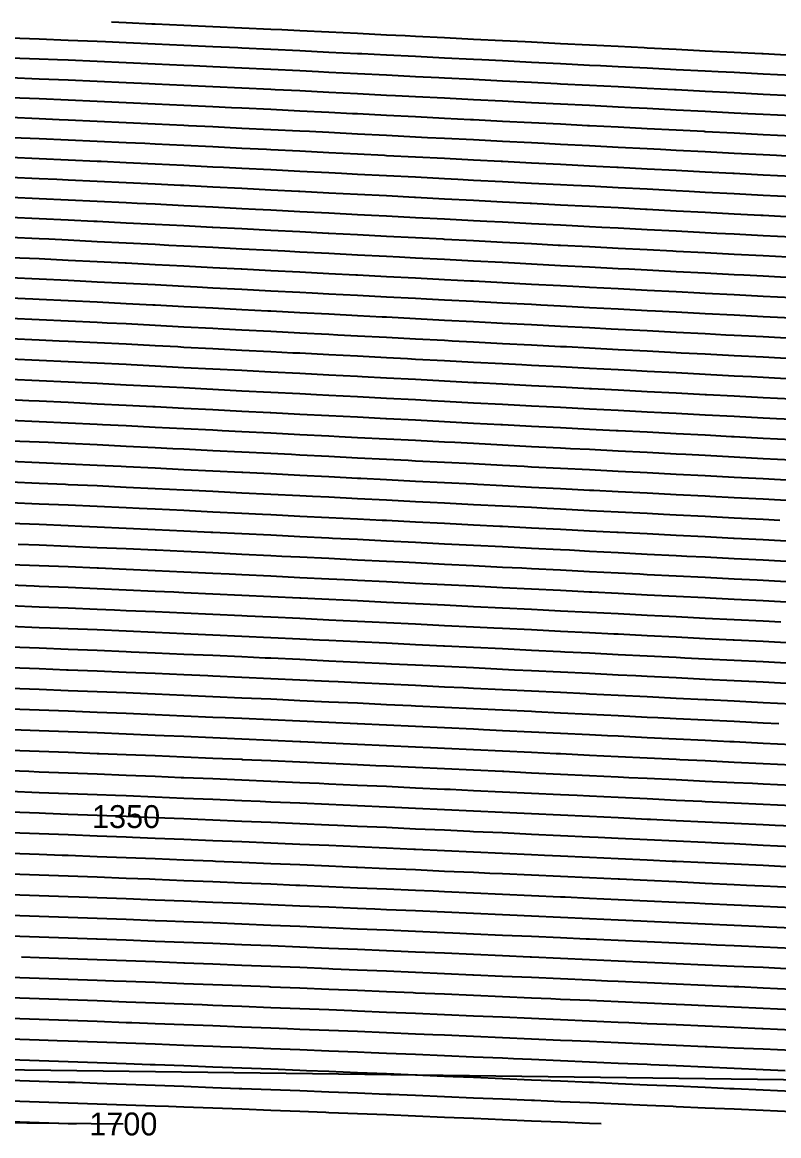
# Model space of a CAD drawing. Header units: metres. Extents: x 228 to 3387, y 31 to 162.
# Drawn here: x 1560.4 to 1643, y 31.4 to 153 of the extents above; entities that cross this region are included whole.
import ezdxf
from ezdxf.enums import TextEntityAlignment as Align

# ---------------------------------------------------------------- set-up
doc = ezdxf.new("R2010")
doc.units = ezdxf.units.M
for name, color, linetype in [('Vs_1000', 7, 'Continuous'), ('Vs_1025', 7, 'Continuous'), ('Vs_1050', 7, 'Continuous'), ('Vs_1075', 7, 'Continuous'), ('Vs_1100', 7, 'Continuous'), ('Vs_1125', 7, 'Continuous'), ('Vs_1150', 7, 'Continuous'), ('Vs_1175', 7, 'Continuous'), ('Vs_1200', 7, 'Continuous'), ('Vs_1225', 7, 'Continuous'), ('Vs_1250', 7, 'Continuous'), ('Vs_1275', 7, 'Continuous'), ('Vs_1300', 7, 'Continuous'), ('Vs_1325', 7, 'Continuous'), ('Vs_1350', 7, 'Continuous'), ('Vs_1375', 7, 'Continuous'), ('Vs_1400', 7, 'Continuous'), ('Vs_1425', 7, 'Continuous'), ('Vs_1450', 7, 'Continuous'), ('Vs_1475', 7, 'Continuous'), ('Vs_1500', 7, 'Continuous'), ('Vs_1525', 7, 'Continuous'), ('Vs_1550', 7, 'Continuous'), ('Vs_1575', 7, 'Continuous'), ('Vs_1600', 7, 'Continuous'), ('Vs_1625', 7, 'Continuous'), ('Vs_1650', 7, 'Continuous'), ('Vs_1675', 7, 'Continuous'), ('Vs_1700', 7, 'Continuous'), ('Vs_1725', 7, 'Continuous'), ('Vs_375', 7, 'Continuous'), ('Vs_400', 7, 'Continuous'), ('Vs_425', 7, 'Continuous'), ('Vs_450', 7, 'Continuous'), ('Vs_475', 7, 'Continuous'), ('Vs_500', 7, 'Continuous'), ('Vs_525', 7, 'Continuous'), ('Vs_550', 7, 'Continuous'), ('Vs_575', 7, 'Continuous'), ('Vs_600', 7, 'Continuous'), ('Vs_625', 7, 'Continuous'), ('Vs_650', 7, 'Continuous'), ('Vs_675', 7, 'Continuous'), ('Vs_700', 7, 'Continuous'), ('Vs_725', 7, 'Continuous'), ('Vs_750', 7, 'Continuous'), ('Vs_775', 7, 'Continuous'), ('Vs_800', 7, 'Continuous'), ('Vs_825', 7, 'Continuous'), ('Vs_850', 7, 'Continuous'), ('Vs_875', 7, 'Continuous'), ('Vs_900', 7, 'Continuous'), ('Vs_925', 7, 'Continuous'), ('Vs_950', 7, 'Continuous'), ('Vs_975', 7, 'Continuous')]:
    doc.layers.add(name, color=color, linetype=linetype)

msp = doc.modelspace()

# ---------------------------------------------------------------- linework, layer by layer
at = {"layer": 'Vs_1000'}
msp.add_lwpolyline([(1644.47, 94.13), (1641.31, 94.29), (1638.15, 94.45), (1634.98, 94.61), (1633, 94.71), (1631.82, 94.77), (1628.66, 94.93), (1625.5, 95.1), (1622.34, 95.26), (1620.18, 95.37), (1619.18, 95.42), (1616.01, 95.58), (1612.85, 95.74), (1609.69, 95.9), (1607.31, 96.02), (1606.53, 96.06), (1603.37, 96.22), (1600.2, 96.38), (1597.04, 96.54), (1594.31, 96.67), (1593.88, 96.69), (1590.72, 96.85), (1587.56, 97.01), (1584.4, 97.16), (1581.23, 97.32), (1581.01, 97.33), (1578.07, 97.47), (1574.91, 97.62), (1571.75, 97.76), (1568.59, 97.91), (1566.93, 97.98), (1565.43, 98.05), (1562.26, 98.18), (1559.1, 98.31)], dxfattribs=at)
at = {"layer": 'Vs_1025'}
msp.add_lwpolyline([(1644.47, 91.91), (1641.31, 92.07), (1640.68, 92.1), (1638.15, 92.23), (1634.98, 92.39), (1631.82, 92.55), (1628.66, 92.71), (1627.84, 92.75), (1625.5, 92.87), (1622.34, 93.03), (1619.18, 93.19), (1616.01, 93.35), (1614.95, 93.41), (1612.85, 93.51), (1609.69, 93.67), (1606.53, 93.83), (1603.37, 93.99), (1601.96, 94.06), (1600.2, 94.15), (1597.04, 94.31), (1593.88, 94.46), (1590.72, 94.62), (1588.76, 94.71), (1587.56, 94.77), (1584.4, 94.93), (1581.23, 95.08), (1578.07, 95.23), (1575.08, 95.37), (1574.91, 95.37), (1571.75, 95.52), (1568.59, 95.66), (1565.43, 95.8), (1562.26, 95.93), (1559.97, 96.02)], dxfattribs=at)
at = {"layer": 'Vs_1050'}
msp.add_lwpolyline([(1644.47, 89.69), (1641.31, 89.85), (1638.15, 90.01), (1635.52, 90.14), (1634.98, 90.17), (1631.82, 90.33), (1628.66, 90.49), (1625.5, 90.65), (1622.61, 90.79), (1622.34, 90.81), (1619.18, 90.97), (1616.01, 91.13), (1612.85, 91.29), (1609.69, 91.44), (1609.62, 91.45), (1606.53, 91.6), (1603.37, 91.76), (1600.2, 91.92), (1597.04, 92.07), (1596.48, 92.1), (1593.88, 92.23), (1590.72, 92.38), (1587.56, 92.54), (1584.4, 92.69), (1583, 92.75), (1581.23, 92.84), (1578.07, 92.99), (1574.91, 93.13), (1571.75, 93.27), (1568.73, 93.41), (1568.59, 93.41), (1565.43, 93.55), (1562.26, 93.68), (1559.1, 93.8)], dxfattribs=at)
at = {"layer": 'Vs_1075'}
msp.add_lwpolyline([(1643.24, 87.53), (1641.31, 87.63), (1638.15, 87.79), (1634.98, 87.94), (1631.82, 88.1), (1630.3, 88.18), (1628.66, 88.26), (1625.5, 88.42), (1622.34, 88.58), (1619.18, 88.74), (1617.31, 88.83), (1616.01, 88.9), (1612.85, 89.06), (1609.69, 89.21), (1606.53, 89.37), (1604.19, 89.49), (1603.37, 89.53), (1600.2, 89.68), (1597.04, 89.84), (1593.88, 89.99), (1590.83, 90.14), (1590.72, 90.15), (1587.56, 90.3), (1584.4, 90.45), (1581.23, 90.6), (1578.07, 90.74), (1576.95, 90.79), (1574.91, 90.89), (1571.75, 91.03), (1568.59, 91.16), (1565.43, 91.3), (1562.26, 91.43), (1561.73, 91.45), (1559.1, 91.55)], dxfattribs=at)
at = {"layer": 'Vs_1100'}
msp.add_lwpolyline([(1644.47, 85.24), (1641.31, 85.4), (1638.15, 85.56), (1638.03, 85.57), (1634.98, 85.72), (1631.82, 85.88), (1628.66, 86.04), (1625.5, 86.2), (1625.02, 86.22), (1622.34, 86.36), (1619.18, 86.51), (1616.01, 86.67), (1612.85, 86.83), (1611.91, 86.87), (1609.69, 86.98), (1606.53, 87.14), (1603.37, 87.3), (1600.2, 87.45), (1598.62, 87.53), (1597.04, 87.6), (1593.88, 87.76), (1590.72, 87.91), (1587.56, 88.06), (1584.97, 88.18), (1584.4, 88.21), (1581.23, 88.35), (1578.07, 88.5), (1574.91, 88.64), (1571.75, 88.78), (1570.5, 88.83), (1568.59, 88.92), (1565.43, 89.05), (1562.26, 89.17), (1559.1, 89.3)], dxfattribs=at)
at = {"layer": 'Vs_1125'}
msp.add_lwpolyline([(1644.47, 83.02), (1641.31, 83.18), (1638.15, 83.34), (1634.98, 83.5), (1632.76, 83.61), (1631.82, 83.66), (1628.66, 83.81), (1625.5, 83.97), (1622.34, 84.13), (1619.65, 84.26), (1619.18, 84.28), (1616.01, 84.44), (1612.85, 84.6), (1609.69, 84.75), (1606.53, 84.91), (1606.4, 84.91), (1603.37, 85.06), (1600.2, 85.22), (1597.04, 85.37), (1593.88, 85.52), (1592.88, 85.57), (1590.72, 85.67), (1587.56, 85.82), (1584.4, 85.97), (1581.23, 86.11), (1578.82, 86.22), (1578.07, 86.25), (1574.91, 86.4), (1571.75, 86.53), (1568.59, 86.67), (1565.43, 86.8), (1563.48, 86.87), (1562.26, 86.92), (1559.1, 87.04)], dxfattribs=at)
at = {"layer": 'Vs_1150'}
msp.add_lwpolyline([(1644.47, 80.8), (1641.31, 80.96), (1640.54, 80.99), (1638.15, 81.11), (1634.98, 81.27), (1631.82, 81.43), (1628.66, 81.59), (1627.42, 81.65), (1625.5, 81.74), (1622.34, 81.9), (1619.18, 82.06), (1616.01, 82.21), (1614.18, 82.3), (1612.85, 82.37), (1609.69, 82.52), (1606.53, 82.68), (1603.37, 82.83), (1600.75, 82.95), (1600.2, 82.98), (1597.04, 83.13), (1593.88, 83.28), (1590.72, 83.43), (1587.56, 83.58), (1586.93, 83.61), (1584.4, 83.72), (1581.23, 83.87), (1578.07, 84.01), (1574.91, 84.15), (1572.29, 84.26), (1571.75, 84.28), (1568.59, 84.42), (1565.43, 84.55), (1562.26, 84.67), (1559.1, 84.79)], dxfattribs=at)
at = {"layer": 'Vs_1175'}
msp.add_lwpolyline([(1644.47, 78.58), (1641.31, 78.73), (1638.15, 78.89), (1635.22, 79.04), (1634.98, 79.05), (1631.82, 79.2), (1628.66, 79.36), (1625.5, 79.52), (1622.34, 79.67), (1621.99, 79.69), (1619.18, 79.83), (1616.01, 79.98), (1612.85, 80.14), (1609.69, 80.29), (1608.6, 80.34), (1606.53, 80.44), (1603.37, 80.59), (1600.2, 80.75), (1597.04, 80.9), (1594.92, 80.99), (1593.88, 81.04), (1590.72, 81.19), (1587.56, 81.34), (1584.4, 81.48), (1581.23, 81.62), (1580.69, 81.65), (1578.07, 81.76), (1574.91, 81.9), (1571.75, 82.04), (1568.59, 82.17), (1565.43, 82.29), (1565.25, 82.3), (1562.26, 82.42), (1559.1, 82.54)], dxfattribs=at)
at = {"layer": 'Vs_1200'}
msp.add_lwpolyline([(1643.05, 76.42), (1641.31, 76.51), (1638.15, 76.66), (1634.98, 76.82), (1631.82, 76.98), (1629.81, 77.08), (1628.66, 77.13), (1625.5, 77.29), (1622.34, 77.44), (1619.18, 77.6), (1616.45, 77.73), (1616.01, 77.75), (1612.85, 77.9), (1609.69, 78.06), (1606.53, 78.21), (1603.37, 78.36), (1602.87, 78.38), (1600.2, 78.51), (1597.04, 78.66), (1593.88, 78.8), (1590.72, 78.95), (1588.88, 79.04), (1587.56, 79.1), (1584.4, 79.24), (1581.23, 79.38), (1578.07, 79.52), (1574.91, 79.65), (1574.09, 79.69), (1571.75, 79.79), (1568.59, 79.92), (1565.43, 80.04), (1562.26, 80.17), (1559.1, 80.28)], dxfattribs=at)
at = {"layer": 'Vs_1225'}
msp.add_lwpolyline([(1644.47, 74.13), (1641.31, 74.28), (1638.15, 74.44), (1637.67, 74.46), (1634.98, 74.59), (1631.82, 74.75), (1628.66, 74.9), (1625.5, 75.06), (1624.32, 75.12), (1622.34, 75.21), (1619.18, 75.37), (1616.01, 75.52), (1612.85, 75.67), (1610.8, 75.77), (1609.69, 75.82), (1606.53, 75.97), (1603.37, 76.12), (1600.2, 76.27), (1597.04, 76.42), (1596.97, 76.42), (1593.88, 76.57), (1590.72, 76.71), (1587.56, 76.85), (1584.4, 76.99), (1582.57, 77.08), (1581.23, 77.13), (1578.07, 77.27), (1574.91, 77.41), (1571.75, 77.54), (1568.59, 77.67), (1567.01, 77.73), (1565.43, 77.79), (1562.26, 77.91), (1559.1, 78.03)], dxfattribs=at)
at = {"layer": 'Vs_1250'}
msp.add_lwpolyline([(1644.47, 71.9), (1641.31, 72.06), (1638.15, 72.21), (1634.98, 72.37), (1632.22, 72.5), (1631.82, 72.52), (1628.66, 72.68), (1625.5, 72.83), (1622.34, 72.98), (1619.18, 73.13), (1618.73, 73.16), (1616.01, 73.29), (1612.85, 73.44), (1609.69, 73.59), (1606.53, 73.74), (1605, 73.81), (1603.37, 73.89), (1600.2, 74.03), (1597.04, 74.18), (1593.88, 74.32), (1590.85, 74.46), (1590.72, 74.47), (1587.56, 74.61), (1584.4, 74.75), (1581.23, 74.89), (1578.07, 75.02), (1575.91, 75.12), (1574.91, 75.16), (1571.75, 75.29), (1568.59, 75.42), (1565.43, 75.54), (1562.26, 75.66), (1559.33, 75.77)], dxfattribs=at)
at = {"layer": 'Vs_1275'}
msp.add_lwpolyline([(1644.47, 69.68), (1641.31, 69.83), (1640.14, 69.89), (1638.15, 69.99), (1634.98, 70.14), (1631.82, 70.29), (1628.66, 70.45), (1626.66, 70.54), (1625.5, 70.6), (1622.34, 70.75), (1619.18, 70.9), (1616.01, 71.05), (1613, 71.2), (1612.85, 71.2), (1609.69, 71.35), (1606.53, 71.5), (1603.37, 71.65), (1600.2, 71.79), (1599.02, 71.85), (1597.04, 71.94), (1593.88, 72.08), (1590.72, 72.23), (1587.56, 72.37), (1584.47, 72.5), (1584.4, 72.51), (1581.23, 72.64), (1578.07, 72.78), (1574.91, 72.91), (1571.75, 73.04), (1568.81, 73.16), (1568.59, 73.16), (1565.43, 73.29), (1562.26, 73.41), (1559.1, 73.52)], dxfattribs=at)
at = {"layer": 'Vs_1300'}
msp.add_lwpolyline([(1644.47, 67.45), (1641.31, 67.61), (1638.15, 67.76), (1634.98, 67.91), (1634.63, 67.93), (1631.82, 68.06), (1628.66, 68.22), (1625.5, 68.37), (1622.34, 68.52), (1621, 68.58), (1619.18, 68.67), (1616.01, 68.82), (1612.85, 68.97), (1609.69, 69.12), (1607.13, 69.24), (1606.53, 69.26), (1603.37, 69.41), (1600.2, 69.56), (1597.04, 69.7), (1593.88, 69.84), (1592.83, 69.89), (1590.72, 69.98), (1587.56, 70.12), (1584.4, 70.26), (1581.23, 70.4), (1578.07, 70.53), (1577.75, 70.54), (1574.91, 70.66), (1571.75, 70.79), (1568.59, 70.91), (1565.43, 71.04), (1562.26, 71.15), (1561.13, 71.2), (1559.1, 71.27)], dxfattribs=at)
at = {"layer": 'Vs_1325'}
msp.add_lwpolyline([(1644.47, 65.23), (1642.63, 65.32), (1641.31, 65.38), (1638.15, 65.53), (1634.98, 65.68), (1631.82, 65.84), (1629.02, 65.97), (1628.66, 65.99), (1625.5, 66.14), (1622.34, 66.29), (1619.18, 66.44), (1616.01, 66.59), (1615.22, 66.62), (1612.85, 66.73), (1609.69, 66.88), (1606.53, 67.03), (1603.37, 67.17), (1601.09, 67.28), (1600.2, 67.32), (1597.04, 67.46), (1593.88, 67.6), (1590.72, 67.74), (1587.56, 67.88), (1586.38, 67.93), (1584.4, 68.02), (1581.23, 68.15), (1578.07, 68.28), (1574.91, 68.41), (1571.75, 68.54), (1570.61, 68.58), (1568.59, 68.66), (1565.43, 68.78), (1562.26, 68.9), (1559.1, 69.02)], dxfattribs=at)
at = {"layer": 'Vs_1350'}
msp.add_lwpolyline([(1644.47, 63), (1641.31, 63.15), (1638.15, 63.3), (1637.06, 63.36), (1634.98, 63.46), (1631.82, 63.61), (1628.66, 63.76), (1625.5, 63.91), (1623.3, 64.01), (1622.34, 64.06), (1619.18, 64.2), (1616.01, 64.35), (1612.85, 64.5), (1609.69, 64.64), (1609.28, 64.66), (1606.53, 64.79), (1603.37, 64.93), (1600.2, 65.08), (1597.04, 65.22), (1594.83, 65.32), (1593.88, 65.36), (1590.72, 65.5), (1587.56, 65.63), (1584.4, 65.77), (1581.23, 65.9), (1579.6, 65.97), (1578.07, 66.03), (1574.91, 66.16), (1571.75, 66.29), (1568.59, 66.41), (1565.43, 66.53), (1562.96, 66.62), (1562.26, 66.65), (1559.1, 66.76)], dxfattribs=at)
at = {"layer": 'Vs_1375'}
msp.add_lwpolyline([(1644.47, 60.78), (1641.31, 60.93), (1638.15, 61.08), (1634.98, 61.23), (1631.82, 61.38), (1631.4, 61.4), (1628.66, 61.53), (1625.5, 61.67), (1622.34, 61.82), (1619.18, 61.97), (1617.45, 62.05), (1616.01, 62.12), (1612.85, 62.26), (1609.69, 62.41), (1606.53, 62.55), (1603.37, 62.69), (1603.18, 62.7), (1600.2, 62.84), (1597.04, 62.98), (1593.88, 63.12), (1590.72, 63.25), (1588.32, 63.36), (1587.56, 63.39), (1584.4, 63.52), (1581.23, 63.66), (1578.07, 63.79), (1574.91, 63.91), (1572.44, 64.01), (1571.75, 64.04), (1568.59, 64.16), (1565.43, 64.28), (1562.26, 64.4), (1559.1, 64.51)], dxfattribs=at)
at = {"layer": 'Vs_1400'}
msp.add_lwpolyline([(1644.47, 58.55), (1641.31, 58.7), (1639.51, 58.78), (1638.15, 58.85), (1634.98, 59), (1631.82, 59.15), (1628.66, 59.3), (1625.62, 59.44), (1625.5, 59.44), (1622.34, 59.59), (1619.18, 59.74), (1616.01, 59.88), (1612.85, 60.03), (1611.46, 60.09), (1609.69, 60.17), (1606.53, 60.31), (1603.37, 60.46), (1600.2, 60.6), (1597.04, 60.74), (1596.86, 60.74), (1593.88, 60.87), (1590.72, 61.01), (1587.56, 61.14), (1584.4, 61.28), (1581.5, 61.4), (1581.23, 61.41), (1578.07, 61.54), (1574.91, 61.66), (1571.75, 61.79), (1568.59, 61.91), (1565.43, 62.03), (1564.79, 62.05), (1562.26, 62.14), (1559.1, 62.26)], dxfattribs=at)
at = {"layer": 'Vs_1425'}
msp.add_lwpolyline([(1644.47, 56.32), (1641.31, 56.47), (1638.15, 56.62), (1634.98, 56.77), (1633.79, 56.82), (1631.82, 56.92), (1628.66, 57.06), (1625.5, 57.21), (1622.34, 57.36), (1619.71, 57.48), (1619.18, 57.5), (1616.01, 57.65), (1612.85, 57.79), (1609.69, 57.93), (1606.53, 58.08), (1605.28, 58.13), (1603.37, 58.22), (1600.2, 58.36), (1597.04, 58.49), (1593.88, 58.63), (1590.72, 58.77), (1590.29, 58.78), (1587.56, 58.9), (1584.4, 59.03), (1581.23, 59.16), (1578.07, 59.29), (1574.91, 59.41), (1574.3, 59.44), (1571.75, 59.54), (1568.59, 59.66), (1565.43, 59.77), (1562.26, 59.89), (1559.1, 60)], dxfattribs=at)
at = {"layer": 'Vs_1450'}
msp.add_lwpolyline([(1644.47, 54.09), (1641.99, 54.21), (1641.31, 54.24), (1638.15, 54.39), (1634.98, 54.54), (1631.82, 54.69), (1628.66, 54.83), (1627.96, 54.86), (1625.5, 54.98), (1622.34, 55.12), (1619.18, 55.27), (1616.01, 55.41), (1613.65, 55.52), (1612.85, 55.55), (1609.69, 55.7), (1606.53, 55.84), (1603.37, 55.98), (1600.2, 56.11), (1598.9, 56.17), (1597.04, 56.25), (1593.88, 56.39), (1590.72, 56.52), (1587.56, 56.65), (1584.4, 56.78), (1583.42, 56.82), (1581.23, 56.91), (1578.07, 57.04), (1574.91, 57.16), (1571.75, 57.29), (1568.59, 57.41), (1566.64, 57.48), (1565.43, 57.52), (1562.26, 57.64), (1559.1, 57.75)], dxfattribs=at)
at = {"layer": 'Vs_1475'}
msp.add_lwpolyline([(1644.47, 51.87), (1641.31, 52.02), (1638.15, 52.16), (1636.22, 52.25), (1634.98, 52.31), (1631.82, 52.45), (1628.66, 52.6), (1625.5, 52.74), (1622.34, 52.89), (1622, 52.9), (1619.18, 53.03), (1616.01, 53.18), (1612.85, 53.32), (1609.69, 53.46), (1607.42, 53.56), (1606.53, 53.6), (1603.37, 53.74), (1600.2, 53.87), (1597.04, 54.01), (1593.88, 54.14), (1592.28, 54.21), (1590.72, 54.28), (1587.56, 54.41), (1584.4, 54.54), (1581.23, 54.67), (1578.07, 54.79), (1576.19, 54.86), (1574.91, 54.91), (1571.75, 55.04), (1568.59, 55.15), (1565.43, 55.27), (1562.26, 55.38), (1559.1, 55.49)], dxfattribs=at)
at = {"layer": 'Vs_1500'}
msp.add_lwpolyline([(1644.47, 49.64), (1641.31, 49.79), (1638.15, 49.93), (1634.98, 50.08), (1631.82, 50.22), (1630.33, 50.29), (1628.66, 50.37), (1625.5, 50.51), (1622.34, 50.65), (1619.18, 50.8), (1616.01, 50.94), (1615.88, 50.94), (1612.85, 51.08), (1609.69, 51.22), (1606.53, 51.36), (1603.37, 51.5), (1600.99, 51.6), (1600.2, 51.63), (1597.04, 51.77), (1593.88, 51.9), (1590.72, 52.03), (1587.56, 52.16), (1585.37, 52.25), (1584.4, 52.29), (1581.23, 52.42), (1578.07, 52.54), (1574.91, 52.66), (1571.75, 52.78), (1568.59, 52.9), (1568.53, 52.9), (1565.43, 53.02), (1562.26, 53.13), (1559.1, 53.24)], dxfattribs=at)
at = {"layer": 'Vs_1525'}
msp.add_lwpolyline([(1644.47, 47.41), (1641.31, 47.56), (1638.68, 47.68), (1638.15, 47.7), (1634.98, 47.85), (1631.82, 47.99), (1628.66, 48.14), (1625.5, 48.28), (1624.31, 48.33), (1622.34, 48.42), (1619.18, 48.56), (1616.01, 48.7), (1612.85, 48.84), (1609.69, 48.98), (1609.6, 48.98), (1606.53, 49.12), (1603.37, 49.25), (1600.2, 49.39), (1597.04, 49.52), (1594.32, 49.64), (1593.88, 49.66), (1590.72, 49.79), (1587.56, 49.92), (1584.4, 50.04), (1581.23, 50.17), (1578.12, 50.29), (1578.07, 50.29), (1574.91, 50.41), (1571.75, 50.53), (1568.59, 50.65), (1565.43, 50.77), (1562.26, 50.88), (1560.34, 50.94)], dxfattribs=at)
at = {"layer": 'Vs_1550'}
msp.add_lwpolyline([(1644.47, 45.18), (1641.31, 45.33), (1638.15, 45.47), (1634.98, 45.62), (1632.74, 45.72), (1631.82, 45.76), (1628.66, 45.9), (1625.5, 46.04), (1622.34, 46.19), (1619.18, 46.33), (1618.15, 46.37), (1616.01, 46.47), (1612.85, 46.6), (1609.69, 46.74), (1606.53, 46.88), (1603.37, 47.01), (1603.11, 47.03), (1600.2, 47.15), (1597.04, 47.28), (1593.88, 47.41), (1590.72, 47.54), (1587.56, 47.67), (1587.36, 47.68), (1584.4, 47.8), (1581.23, 47.92), (1578.07, 48.04), (1574.91, 48.16), (1571.75, 48.28), (1570.43, 48.33), (1568.59, 48.4), (1565.43, 48.51), (1562.26, 48.62), (1559.1, 48.73)], dxfattribs=at)
at = {"layer": 'Vs_1575'}
msp.add_lwpolyline([(1644.47, 42.96), (1641.31, 43.1), (1641.18, 43.11), (1638.15, 43.24), (1634.98, 43.39), (1631.82, 43.53), (1628.66, 43.67), (1626.67, 43.76), (1625.5, 43.81), (1622.34, 43.95), (1619.18, 44.09), (1616.01, 44.23), (1612.85, 44.37), (1611.8, 44.41), (1609.69, 44.5), (1606.53, 44.64), (1603.37, 44.77), (1600.2, 44.91), (1597.04, 45.04), (1596.39, 45.07), (1593.88, 45.17), (1590.72, 45.3), (1587.56, 45.42), (1584.4, 45.55), (1581.23, 45.67), (1580.07, 45.72), (1578.07, 45.8), (1574.91, 45.92), (1571.75, 46.03), (1568.59, 46.15), (1565.43, 46.26), (1562.27, 46.37), (1562.26, 46.37), (1559.1, 46.48)], dxfattribs=at)
at = {"layer": 'Vs_1600'}
for points in [[(1154.75, 43.81), (1740.73, 36.33)], [(1644.47, 40.73), (1641.31, 40.87), (1638.15, 41.01), (1635.19, 41.15), (1634.98, 41.15), (1631.82, 41.3), (1628.66, 41.44), (1625.5, 41.58), (1622.34, 41.72), (1620.45, 41.8), (1619.18, 41.85), (1616.01, 41.99), (1612.85, 42.13), (1609.69, 42.26), (1606.53, 42.4), (1605.26, 42.45), (1603.37, 42.53), (1600.2, 42.66), (1597.04, 42.8), (1593.88, 42.92), (1590.72, 43.05), (1589.39, 43.11), (1587.56, 43.18), (1584.4, 43.3), (1581.23, 43.43), (1578.07, 43.55), (1574.91, 43.67), (1572.38, 43.76), (1571.75, 43.78), (1568.59, 43.9), (1565.43, 44.01), (1562.26, 44.12), (1559.1, 44.23)]]:
    msp.add_lwpolyline(points, dxfattribs=at)
at = {"layer": 'Vs_1625'}
msp.add_lwpolyline([(1643.72, 38.53), (1641.31, 38.64), (1638.15, 38.78), (1634.98, 38.92), (1631.82, 39.06), (1629.06, 39.19), (1628.66, 39.2), (1625.5, 39.34), (1622.34, 39.48), (1619.18, 39.62), (1616.01, 39.76), (1614.05, 39.84), (1612.85, 39.89), (1609.69, 40.03), (1606.53, 40.16), (1603.37, 40.29), (1600.2, 40.42), (1598.5, 40.49), (1597.04, 40.55), (1593.88, 40.68), (1590.72, 40.81), (1587.56, 40.93), (1584.4, 41.06), (1582.07, 41.15), (1581.23, 41.18), (1578.07, 41.3), (1574.91, 41.42), (1571.75, 41.53), (1568.59, 41.65), (1565.43, 41.76), (1564.22, 41.8), (1562.26, 41.87), (1559.1, 41.97)], dxfattribs=at)
at = {"layer": 'Vs_1650'}
msp.add_lwpolyline([(1644.47, 36.27), (1641.31, 36.41), (1638.15, 36.55), (1637.68, 36.57), (1634.98, 36.69), (1631.82, 36.83), (1628.66, 36.97), (1625.5, 37.11), (1622.79, 37.23), (1622.34, 37.25), (1619.18, 37.38), (1616.01, 37.52), (1612.85, 37.65), (1609.69, 37.79), (1607.46, 37.88), (1606.53, 37.92), (1603.37, 38.05), (1600.2, 38.18), (1597.04, 38.31), (1593.88, 38.44), (1591.46, 38.53), (1590.72, 38.56), (1587.56, 38.69), (1584.4, 38.81), (1581.23, 38.93), (1578.07, 39.05), (1574.91, 39.17), (1574.37, 39.19), (1571.75, 39.28), (1568.59, 39.39), (1565.43, 39.51), (1562.26, 39.61), (1559.1, 39.72)], dxfattribs=at)
at = {"layer": 'Vs_1675'}
msp.add_lwpolyline([(1644.47, 34.04), (1641.31, 34.18), (1638.15, 34.32), (1634.98, 34.46), (1631.82, 34.6), (1631.5, 34.61), (1628.66, 34.74), (1625.5, 34.87), (1622.34, 35.01), (1619.18, 35.15), (1616.35, 35.27), (1616.01, 35.28), (1612.85, 35.41), (1609.69, 35.55), (1606.53, 35.68), (1603.37, 35.81), (1600.65, 35.92), (1600.2, 35.94), (1597.04, 36.07), (1593.88, 36.19), (1590.72, 36.32), (1587.56, 36.44), (1584.4, 36.56), (1584.11, 36.57), (1581.23, 36.68), (1578.07, 36.8), (1574.91, 36.92), (1571.75, 37.03), (1568.59, 37.14), (1566.21, 37.23), (1565.43, 37.25), (1562.26, 37.36), (1559.1, 37.47)], dxfattribs=at)
at = {"layer": 'Vs_1700'}
for points in [[(1245.04, 36.13), (1571.45, 32.72)], [(1623.64, 32.72), (1622.34, 32.77), (1619.18, 32.91), (1616.01, 33.04), (1612.85, 33.18), (1609.71, 33.31), (1609.69, 33.31), (1606.53, 33.44), (1603.37, 33.57), (1600.2, 33.7), (1597.04, 33.82), (1593.88, 33.95), (1593.58, 33.96), (1590.72, 34.07), (1587.56, 34.19), (1584.4, 34.32), (1581.23, 34.43), (1578.07, 34.55), (1576.39, 34.61), (1574.91, 34.67), (1571.75, 34.78), (1568.59, 34.89), (1565.43, 35), (1562.26, 35.11), (1559.1, 35.21)]]:
    msp.add_lwpolyline(points, dxfattribs=at)
at = {"layer": 'Vs_1725'}
msp.add_lwpolyline([(1566.33, 32.72), (1565.43, 32.75), (1562.26, 32.86), (1559.1, 32.96)], dxfattribs=at)
at = {"layer": 'Vs_375'}
msp.add_lwpolyline([(1644.47, 149.42), (1641.31, 149.58), (1641.18, 149.59), (1638.15, 149.74), (1634.98, 149.9), (1631.82, 150.06), (1628.66, 150.22), (1628.31, 150.24), (1625.5, 150.38), (1622.34, 150.54), (1619.18, 150.7), (1616.01, 150.86), (1615.35, 150.89), (1612.85, 151.02), (1609.69, 151.18), (1606.53, 151.33), (1603.37, 151.49), (1602.22, 151.55), (1600.2, 151.65), (1597.04, 151.8), (1593.88, 151.96), (1590.72, 152.11), (1588.75, 152.2), (1587.56, 152.26), (1584.4, 152.41), (1581.23, 152.55), (1578.07, 152.7), (1574.91, 152.84), (1574.56, 152.85), (1571.75, 152.98), (1570.16, 153.04)], dxfattribs=at)
at = {"layer": 'Vs_400'}
msp.add_lwpolyline([(1644.47, 147.22), (1641.31, 147.38), (1638.15, 147.54), (1636.4, 147.63), (1634.98, 147.7), (1631.82, 147.86), (1628.66, 148.02), (1625.5, 148.18), (1623.56, 148.28), (1622.34, 148.34), (1619.18, 148.5), (1616.01, 148.66), (1612.85, 148.82), (1610.61, 148.93), (1609.69, 148.98), (1606.53, 149.14), (1603.37, 149.3), (1600.2, 149.45), (1597.48, 149.59), (1597.04, 149.61), (1593.88, 149.76), (1590.72, 149.92), (1587.56, 150.07), (1584.4, 150.22), (1583.96, 150.24), (1581.23, 150.37), (1578.07, 150.51), (1574.91, 150.66), (1571.75, 150.8), (1569.49, 150.89), (1568.59, 150.93), (1565.43, 151.06), (1562.26, 151.19), (1559.1, 151.31)], dxfattribs=at)
at = {"layer": 'Vs_425'}
msp.add_lwpolyline([(1644.41, 145.02), (1641.31, 145.17), (1638.15, 145.34), (1634.98, 145.5), (1631.82, 145.66), (1631.64, 145.67), (1628.66, 145.82), (1625.5, 145.98), (1622.34, 146.14), (1619.18, 146.3), (1618.82, 146.32), (1616.01, 146.46), (1612.85, 146.62), (1609.69, 146.78), (1606.53, 146.94), (1605.89, 146.97), (1603.37, 147.1), (1600.2, 147.26), (1597.04, 147.42), (1593.88, 147.57), (1592.75, 147.63), (1590.72, 147.73), (1587.56, 147.88), (1584.4, 148.03), (1581.23, 148.18), (1579.13, 148.28), (1578.07, 148.33), (1574.91, 148.48), (1571.75, 148.62), (1568.59, 148.76), (1565.43, 148.89), (1564.28, 148.93), (1562.26, 149.02), (1559.1, 149.14)], dxfattribs=at)
at = {"layer": 'Vs_450'}
msp.add_lwpolyline([(1644.47, 142.81), (1641.31, 142.97), (1639.64, 143.06), (1638.15, 143.13), (1634.98, 143.29), (1631.82, 143.46), (1628.66, 143.62), (1626.89, 143.71), (1625.5, 143.78), (1622.34, 143.94), (1619.18, 144.1), (1616.01, 144.26), (1614.09, 144.36), (1612.85, 144.43), (1609.69, 144.59), (1606.53, 144.75), (1603.37, 144.91), (1601.18, 145.02), (1600.2, 145.06), (1597.04, 145.22), (1593.88, 145.38), (1590.72, 145.54), (1588.02, 145.67), (1587.56, 145.69), (1584.4, 145.84), (1581.23, 146), (1578.07, 146.15), (1574.91, 146.29), (1574.29, 146.32), (1571.75, 146.44), (1568.59, 146.58), (1565.43, 146.71), (1562.26, 146.84), (1559.1, 146.97)], dxfattribs=at)
at = {"layer": 'Vs_475'}
msp.add_lwpolyline([(1644.47, 140.6), (1641.31, 140.76), (1638.15, 140.93), (1634.98, 141.09), (1634.87, 141.1), (1631.82, 141.25), (1628.66, 141.41), (1625.5, 141.58), (1622.34, 141.74), (1622.15, 141.75), (1619.18, 141.9), (1616.01, 142.06), (1612.85, 142.22), (1609.69, 142.39), (1609.38, 142.4), (1606.53, 142.55), (1603.37, 142.71), (1600.2, 142.87), (1597.04, 143.03), (1596.47, 143.06), (1593.88, 143.19), (1590.72, 143.34), (1587.56, 143.5), (1584.4, 143.65), (1583.28, 143.71), (1581.23, 143.81), (1578.07, 143.96), (1574.91, 144.11), (1571.75, 144.26), (1569.39, 144.36), (1568.59, 144.4), (1565.43, 144.54), (1562.26, 144.67), (1559.1, 144.8)], dxfattribs=at)
at = {"layer": 'Vs_500'}
msp.add_lwpolyline([(1644.47, 138.4), (1642.78, 138.48), (1641.31, 138.56), (1638.15, 138.72), (1634.98, 138.88), (1631.82, 139.05), (1630.11, 139.14), (1628.66, 139.21), (1625.5, 139.37), (1622.34, 139.54), (1619.18, 139.7), (1617.42, 139.79), (1616.01, 139.86), (1612.85, 140.02), (1609.69, 140.19), (1606.53, 140.35), (1604.67, 140.44), (1603.37, 140.51), (1600.2, 140.67), (1597.04, 140.83), (1593.88, 140.99), (1591.77, 141.1), (1590.72, 141.15), (1587.56, 141.31), (1584.4, 141.46), (1581.23, 141.62), (1578.55, 141.75), (1578.07, 141.77), (1574.91, 141.92), (1571.75, 142.07), (1568.59, 142.22), (1565.43, 142.36), (1564.43, 142.4), (1562.26, 142.5), (1559.1, 142.63)], dxfattribs=at)
at = {"layer": 'Vs_525'}
msp.add_lwpolyline([(1644.47, 136.19), (1641.31, 136.35), (1638.15, 136.52), (1638, 136.52), (1634.98, 136.68), (1631.82, 136.84), (1628.66, 137.01), (1625.5, 137.17), (1625.36, 137.18), (1622.34, 137.33), (1619.18, 137.5), (1616.01, 137.66), (1612.85, 137.82), (1612.7, 137.83), (1609.69, 137.98), (1606.53, 138.15), (1603.37, 138.31), (1600.2, 138.47), (1599.96, 138.48), (1597.04, 138.63), (1593.88, 138.79), (1590.72, 138.95), (1587.56, 139.11), (1587.08, 139.14), (1584.4, 139.27), (1581.23, 139.43), (1578.07, 139.58), (1574.91, 139.74), (1573.8, 139.79), (1571.75, 139.89), (1568.59, 140.04), (1565.43, 140.18), (1562.26, 140.32), (1559.33, 140.44)], dxfattribs=at)
at = {"layer": 'Vs_550'}
msp.add_lwpolyline([(1644.47, 133.98), (1641.31, 134.14), (1638.15, 134.31), (1634.98, 134.47), (1633.23, 134.56), (1631.82, 134.64), (1628.66, 134.8), (1625.5, 134.96), (1622.34, 135.13), (1620.62, 135.22), (1619.18, 135.29), (1616.01, 135.45), (1612.85, 135.62), (1609.69, 135.78), (1607.97, 135.87), (1606.53, 135.94), (1603.37, 136.11), (1600.2, 136.27), (1597.04, 136.43), (1595.26, 136.52), (1593.88, 136.59), (1590.72, 136.75), (1587.56, 136.92), (1584.4, 137.07), (1582.38, 137.18), (1581.23, 137.23), (1578.07, 137.39), (1574.91, 137.55), (1571.75, 137.7), (1569.04, 137.83), (1568.59, 137.85), (1565.43, 138), (1562.26, 138.14), (1559.1, 138.28)], dxfattribs=at)
at = {"layer": 'Vs_575'}
msp.add_lwpolyline([(1644.47, 131.77), (1641.31, 131.94), (1641.05, 131.95), (1638.15, 132.1), (1634.98, 132.26), (1631.82, 132.43), (1628.66, 132.59), (1628.46, 132.6), (1625.5, 132.76), (1622.34, 132.92), (1619.18, 133.08), (1616.01, 133.25), (1615.87, 133.26), (1612.85, 133.41), (1609.69, 133.58), (1606.53, 133.74), (1603.37, 133.9), (1603.26, 133.91), (1600.2, 134.07), (1597.04, 134.23), (1593.88, 134.39), (1590.72, 134.56), (1590.57, 134.56), (1587.56, 134.72), (1584.4, 134.88), (1581.23, 135.04), (1578.07, 135.2), (1577.69, 135.22), (1574.91, 135.35), (1571.75, 135.51), (1568.59, 135.66), (1565.43, 135.81), (1564.2, 135.87), (1562.26, 135.96), (1559.1, 136.1)], dxfattribs=at)
at = {"layer": 'Vs_600'}
msp.add_lwpolyline([(1644.47, 129.56), (1641.31, 129.73), (1638.15, 129.89), (1636.26, 129.99), (1634.98, 130.06), (1631.82, 130.22), (1628.66, 130.38), (1625.5, 130.55), (1623.69, 130.64), (1622.34, 130.71), (1619.18, 130.88), (1616.01, 131.04), (1612.85, 131.21), (1611.13, 131.3), (1609.69, 131.37), (1606.53, 131.54), (1603.37, 131.7), (1600.2, 131.86), (1598.54, 131.95), (1597.04, 132.03), (1593.88, 132.19), (1590.72, 132.35), (1587.56, 132.52), (1585.87, 132.6), (1584.4, 132.68), (1581.23, 132.84), (1578.07, 133), (1574.91, 133.16), (1572.97, 133.26), (1571.75, 133.32), (1568.59, 133.47), (1565.43, 133.62), (1562.26, 133.77), (1559.16, 133.91)], dxfattribs=at)
at = {"layer": 'Vs_625'}
msp.add_lwpolyline([(1644.02, 127.38), (1641.31, 127.52), (1638.15, 127.68), (1634.98, 127.85), (1631.82, 128.01), (1631.47, 128.03), (1628.66, 128.18), (1625.5, 128.34), (1622.34, 128.51), (1619.18, 128.67), (1618.92, 128.68), (1616.01, 128.83), (1612.85, 129), (1609.69, 129.16), (1606.53, 129.33), (1606.38, 129.34), (1603.37, 129.49), (1600.2, 129.66), (1597.04, 129.82), (1593.88, 129.99), (1593.81, 129.99), (1590.72, 130.15), (1587.56, 130.31), (1584.4, 130.48), (1581.23, 130.64), (1581.16, 130.64), (1578.07, 130.8), (1574.91, 130.96), (1571.75, 131.12), (1568.59, 131.28), (1568.22, 131.3), (1565.43, 131.43), (1562.26, 131.58), (1559.1, 131.72)], dxfattribs=at)
at = {"layer": 'Vs_650'}
msp.add_lwpolyline([(1644.47, 125.14), (1641.31, 125.31), (1639.21, 125.42), (1638.15, 125.47), (1634.98, 125.64), (1631.82, 125.8), (1628.66, 125.97), (1626.67, 126.07), (1625.5, 126.13), (1622.34, 126.3), (1619.18, 126.46), (1616.01, 126.63), (1614.15, 126.72), (1612.85, 126.79), (1609.69, 126.96), (1606.53, 127.12), (1603.37, 127.29), (1601.62, 127.38), (1600.2, 127.45), (1597.04, 127.62), (1593.88, 127.78), (1590.72, 127.94), (1589.08, 128.03), (1587.56, 128.11), (1584.4, 128.27), (1581.23, 128.44), (1578.07, 128.6), (1576.43, 128.68), (1574.91, 128.76), (1571.75, 128.92), (1568.59, 129.08), (1565.43, 129.24), (1563.33, 129.34), (1562.26, 129.39), (1559.1, 129.53)], dxfattribs=at)
at = {"layer": 'Vs_675'}
msp.add_lwpolyline([(1644.47, 122.93), (1641.31, 123.1), (1638.15, 123.26), (1634.98, 123.43), (1634.39, 123.46), (1631.82, 123.59), (1628.66, 123.76), (1625.5, 123.92), (1622.34, 124.09), (1621.87, 124.11), (1619.18, 124.25), (1616.01, 124.42), (1612.85, 124.58), (1609.69, 124.75), (1609.36, 124.76), (1606.53, 124.91), (1603.37, 125.08), (1600.2, 125.24), (1597.04, 125.41), (1596.85, 125.42), (1593.88, 125.57), (1590.72, 125.74), (1587.56, 125.9), (1584.4, 126.07), (1584.32, 126.07), (1581.23, 126.23), (1578.07, 126.39), (1574.91, 126.56), (1571.75, 126.72), (1571.65, 126.72), (1568.59, 126.88), (1565.43, 127.04), (1562.26, 127.19), (1559.1, 127.33)], dxfattribs=at)
at = {"layer": 'Vs_700'}
msp.add_lwpolyline([(1644.47, 120.72), (1642.09, 120.84), (1641.31, 120.89), (1638.15, 121.05), (1634.98, 121.21), (1631.82, 121.38), (1629.56, 121.5), (1628.66, 121.54), (1625.5, 121.71), (1622.34, 121.87), (1619.18, 122.04), (1617.05, 122.15), (1616.01, 122.21), (1612.85, 122.37), (1609.69, 122.54), (1606.53, 122.7), (1604.56, 122.8), (1603.37, 122.87), (1600.2, 123.03), (1597.04, 123.2), (1593.88, 123.36), (1592.06, 123.46), (1590.72, 123.53), (1587.56, 123.69), (1584.4, 123.86), (1581.23, 124.02), (1579.53, 124.11), (1578.07, 124.19), (1574.91, 124.35), (1571.75, 124.51), (1568.59, 124.67), (1566.75, 124.76), (1565.43, 124.83), (1562.26, 124.98), (1559.1, 125.13)], dxfattribs=at)
at = {"layer": 'Vs_725'}
msp.add_lwpolyline([(1644.47, 118.51), (1641.31, 118.67), (1638.15, 118.84), (1637.24, 118.88), (1634.98, 119), (1631.82, 119.17), (1628.66, 119.33), (1625.5, 119.5), (1624.72, 119.54), (1622.34, 119.66), (1619.18, 119.83), (1616.01, 119.99), (1612.85, 120.16), (1612.22, 120.19), (1609.69, 120.32), (1606.53, 120.49), (1603.37, 120.65), (1600.2, 120.82), (1599.73, 120.84), (1597.04, 120.98), (1593.88, 121.15), (1590.72, 121.32), (1587.56, 121.48), (1587.24, 121.5), (1584.4, 121.65), (1581.23, 121.81), (1578.07, 121.97), (1574.91, 122.14), (1574.67, 122.15), (1571.75, 122.3), (1568.59, 122.46), (1565.43, 122.62), (1562.26, 122.77), (1561.57, 122.8), (1559.1, 122.92)], dxfattribs=at)
at = {"layer": 'Vs_750'}
msp.add_lwpolyline([(1644.47, 116.29), (1641.31, 116.46), (1638.15, 116.62), (1634.98, 116.79), (1632.38, 116.92), (1631.82, 116.95), (1628.66, 117.12), (1625.5, 117.28), (1622.34, 117.45), (1619.86, 117.58), (1619.18, 117.61), (1616.01, 117.78), (1612.85, 117.94), (1609.69, 118.11), (1607.36, 118.23), (1606.53, 118.27), (1603.37, 118.44), (1600.2, 118.61), (1597.04, 118.77), (1594.87, 118.88), (1593.88, 118.94), (1590.72, 119.1), (1587.56, 119.27), (1584.4, 119.43), (1582.36, 119.54), (1581.23, 119.6), (1578.07, 119.76), (1574.91, 119.92), (1571.75, 120.09), (1569.69, 120.19), (1568.59, 120.25), (1565.43, 120.4), (1562.26, 120.56), (1559.1, 120.7)], dxfattribs=at)
at = {"layer": 'Vs_775'}
msp.add_lwpolyline([(1644.47, 114.08), (1641.31, 114.25), (1640.04, 114.31), (1638.15, 114.41), (1634.98, 114.57), (1631.82, 114.74), (1628.66, 114.9), (1627.5, 114.96), (1625.5, 115.07), (1622.34, 115.23), (1619.18, 115.4), (1616.01, 115.56), (1614.98, 115.62), (1612.85, 115.73), (1609.69, 115.89), (1606.53, 116.06), (1603.37, 116.22), (1602.47, 116.27), (1600.2, 116.39), (1597.04, 116.56), (1593.88, 116.72), (1590.72, 116.89), (1589.97, 116.92), (1587.56, 117.05), (1584.4, 117.21), (1581.23, 117.38), (1578.07, 117.54), (1577.4, 117.58), (1574.91, 117.71), (1571.75, 117.87), (1568.59, 118.03), (1565.43, 118.18), (1564.46, 118.23), (1562.26, 118.34), (1559.1, 118.48)], dxfattribs=at)
at = {"layer": 'Vs_800'}
msp.add_lwpolyline([(1644.47, 111.87), (1641.31, 112.03), (1638.15, 112.2), (1635.14, 112.35), (1634.98, 112.36), (1631.82, 112.52), (1628.66, 112.69), (1625.5, 112.85), (1622.59, 113.01), (1622.34, 113.02), (1619.18, 113.18), (1616.01, 113.35), (1612.85, 113.51), (1610.07, 113.66), (1609.69, 113.68), (1606.53, 113.84), (1603.37, 114.01), (1600.2, 114.17), (1597.54, 114.31), (1597.04, 114.34), (1593.88, 114.5), (1590.72, 114.67), (1587.56, 114.83), (1584.99, 114.96), (1584.4, 115), (1581.23, 115.16), (1578.07, 115.32), (1574.91, 115.48), (1572.3, 115.62), (1571.75, 115.65), (1568.59, 115.8), (1565.43, 115.96), (1562.26, 116.11), (1559.1, 116.25)], dxfattribs=at)
at = {"layer": 'Vs_825'}
msp.add_lwpolyline([(1644.47, 109.65), (1642.79, 109.74), (1641.31, 109.82), (1638.15, 109.98), (1634.98, 110.14), (1631.82, 110.31), (1630.22, 110.39), (1628.66, 110.47), (1625.5, 110.64), (1622.34, 110.8), (1619.18, 110.97), (1617.66, 111.05), (1616.01, 111.13), (1612.85, 111.3), (1609.69, 111.46), (1606.53, 111.62), (1605.11, 111.7), (1603.37, 111.79), (1600.2, 111.95), (1597.04, 112.12), (1593.88, 112.28), (1592.55, 112.35), (1590.72, 112.45), (1587.56, 112.61), (1584.4, 112.77), (1581.23, 112.94), (1579.91, 113.01), (1578.07, 113.1), (1574.91, 113.26), (1571.75, 113.42), (1568.59, 113.58), (1566.95, 113.66), (1565.43, 113.73), (1562.26, 113.88), (1559.1, 114.02)], dxfattribs=at)
at = {"layer": 'Vs_850'}
msp.add_lwpolyline([(1644.47, 107.44), (1641.31, 107.6), (1638.15, 107.76), (1637.85, 107.78), (1634.98, 107.93), (1631.82, 108.09), (1628.66, 108.26), (1625.5, 108.42), (1625.26, 108.43), (1622.34, 108.58), (1619.18, 108.75), (1616.01, 108.91), (1612.85, 109.08), (1612.68, 109.09), (1609.69, 109.24), (1606.53, 109.4), (1603.37, 109.57), (1600.2, 109.73), (1600.1, 109.74), (1597.04, 109.9), (1593.88, 110.06), (1590.72, 110.22), (1587.56, 110.39), (1587.47, 110.39), (1584.4, 110.55), (1581.23, 110.71), (1578.07, 110.87), (1574.91, 111.03), (1574.67, 111.05), (1571.75, 111.19), (1568.59, 111.35), (1565.43, 111.5), (1562.26, 111.65), (1561.13, 111.7), (1559.1, 111.79)], dxfattribs=at)
at = {"layer": 'Vs_875'}
msp.add_lwpolyline([(1644.47, 105.22), (1641.31, 105.38), (1638.15, 105.55), (1634.98, 105.71), (1632.88, 105.82), (1631.82, 105.87), (1628.66, 106.04), (1625.5, 106.2), (1622.34, 106.37), (1620.27, 106.47), (1619.18, 106.53), (1616.01, 106.69), (1612.85, 106.86), (1609.69, 107.02), (1607.66, 107.13), (1606.53, 107.18), (1603.37, 107.35), (1600.2, 107.51), (1597.04, 107.67), (1595.01, 107.78), (1593.88, 107.84), (1590.72, 108), (1587.56, 108.16), (1584.4, 108.32), (1582.26, 108.43), (1581.23, 108.48), (1578.07, 108.64), (1574.91, 108.8), (1571.75, 108.96), (1569.17, 109.09), (1568.59, 109.11), (1565.43, 109.26), (1562.26, 109.41), (1559.1, 109.55)], dxfattribs=at)
at = {"layer": 'Vs_900'}
msp.add_lwpolyline([(1644.47, 103), (1641.31, 103.17), (1640.52, 103.21), (1638.15, 103.33), (1634.98, 103.49), (1631.82, 103.66), (1628.66, 103.82), (1627.88, 103.86), (1625.5, 103.98), (1622.34, 104.15), (1619.18, 104.31), (1616.01, 104.47), (1615.23, 104.51), (1612.85, 104.64), (1609.69, 104.8), (1606.53, 104.96), (1603.37, 105.12), (1602.56, 105.17), (1600.2, 105.29), (1597.04, 105.45), (1593.88, 105.61), (1590.72, 105.77), (1589.82, 105.82), (1587.56, 105.93), (1584.4, 106.09), (1581.23, 106.25), (1578.07, 106.41), (1576.87, 106.47), (1574.91, 106.57), (1571.75, 106.72), (1568.59, 106.88), (1565.43, 107.03), (1563.23, 107.13), (1562.26, 107.17), (1559.1, 107.31)], dxfattribs=at)
at = {"layer": 'Vs_925'}
msp.add_lwpolyline([(1644.47, 100.78), (1641.31, 100.95), (1638.15, 101.11), (1635.51, 101.25), (1634.98, 101.27), (1631.82, 101.44), (1628.66, 101.6), (1625.5, 101.76), (1622.83, 101.9), (1622.34, 101.92), (1619.18, 102.09), (1616.01, 102.25), (1612.85, 102.41), (1610.13, 102.55), (1609.69, 102.58), (1606.53, 102.74), (1603.37, 102.9), (1600.2, 103.06), (1597.39, 103.21), (1597.04, 103.22), (1593.88, 103.38), (1590.72, 103.55), (1587.56, 103.71), (1584.5, 103.86), (1584.4, 103.86), (1581.23, 104.02), (1578.07, 104.18), (1574.91, 104.33), (1571.75, 104.49), (1571.22, 104.51), (1568.59, 104.64), (1565.43, 104.78), (1562.26, 104.93), (1559.1, 105.06)], dxfattribs=at)
at = {"layer": 'Vs_950'}
msp.add_lwpolyline([(1643.16, 98.63), (1641.31, 98.73), (1638.15, 98.89), (1634.98, 99.05), (1631.82, 99.22), (1630.45, 99.29), (1628.66, 99.38), (1625.5, 99.54), (1622.34, 99.7), (1619.18, 99.87), (1617.73, 99.94), (1616.01, 100.03), (1612.85, 100.19), (1609.69, 100.35), (1606.53, 100.51), (1604.96, 100.59), (1603.37, 100.67), (1600.2, 100.84), (1597.04, 101), (1593.88, 101.16), (1592.1, 101.25), (1590.72, 101.32), (1587.56, 101.47), (1584.4, 101.63), (1581.23, 101.79), (1578.98, 101.9), (1578.07, 101.94), (1574.91, 102.1), (1571.75, 102.25), (1568.59, 102.4), (1565.43, 102.54), (1565.12, 102.55), (1562.26, 102.68), (1559.1, 102.81)], dxfattribs=at)
at = {"layer": 'Vs_975'}
msp.add_lwpolyline([(1644.47, 96.35), (1641.31, 96.51), (1638.15, 96.67), (1638.1, 96.67), (1634.98, 96.83), (1631.82, 97), (1628.66, 97.16), (1625.5, 97.32), (1625.35, 97.33), (1622.34, 97.48), (1619.18, 97.64), (1616.01, 97.8), (1612.85, 97.97), (1612.56, 97.98), (1609.69, 98.13), (1606.53, 98.29), (1603.37, 98.45), (1600.2, 98.61), (1599.7, 98.63), (1597.04, 98.77), (1593.88, 98.93), (1590.72, 99.08), (1587.56, 99.24), (1586.66, 99.29), (1584.4, 99.4), (1581.23, 99.55), (1578.07, 99.71), (1574.91, 99.86), (1573.17, 99.94), (1571.75, 100.01), (1568.59, 100.15), (1565.43, 100.29), (1562.26, 100.43), (1559.1, 100.56)], dxfattribs=at)

# ---------------------------------------------------------------- texts
at = {"layer": 'Vs_1350'}
msp.add_text('1350', height=2.5, dxfattribs=at).set_placement((1571.75, 66.29), align=Align.MIDDLE_CENTER)
at = {"layer": 'Vs_1700'}
msp.add_text('1700', height=2.5, dxfattribs=at).set_placement((1571.45, 32.72), align=Align.MIDDLE_CENTER)

doc.saveas('drawing.dxf')
